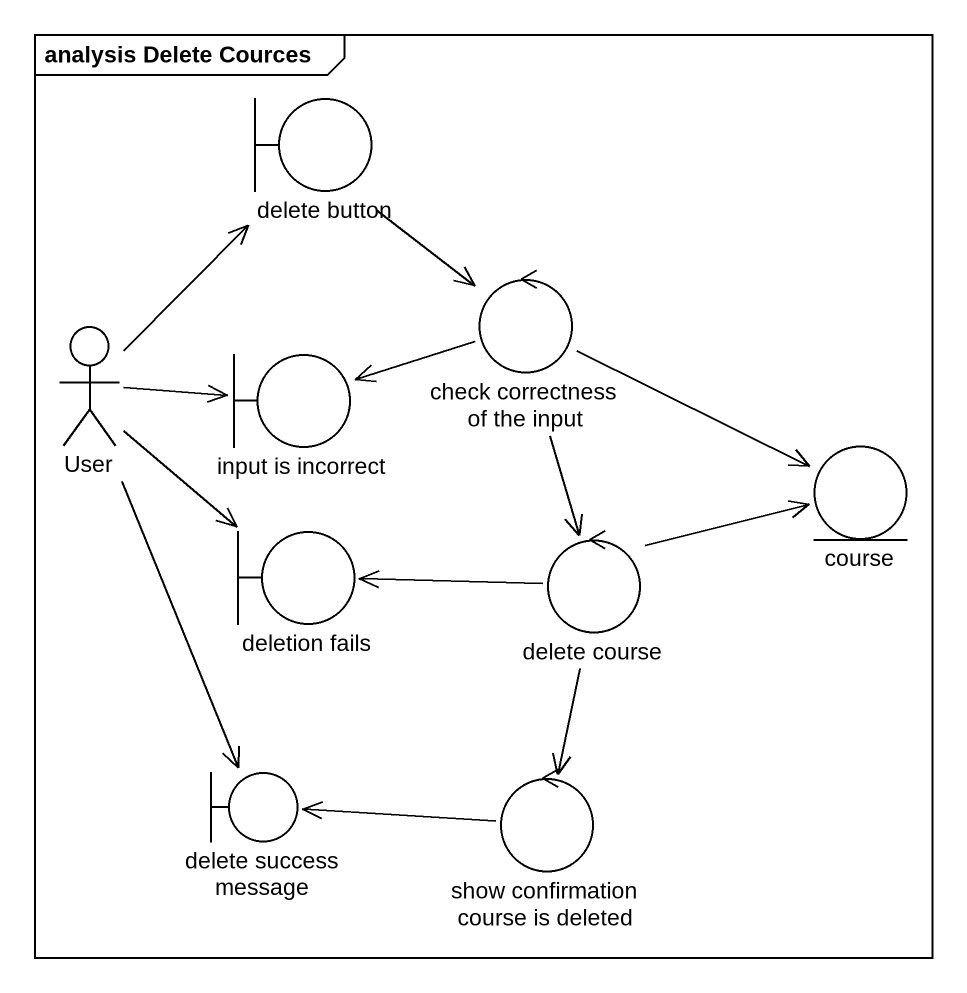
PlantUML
@startuml
mainframe analysis Delete Cources
boundary "delete button" as delete_button
actor User
boundary "input is incorrect" as input_is_incorrect
control "check correctness of the input" as check_correctness_of_the
entity course
boundary "deletion fails" as deletion_fails
control "delete course" as delete_course
boundary "delete success message" as delete_success_message
control "show confirmation course is deleted" as show_confirmation_course_is
delete_button --> check_correctness_of_the
User -up-> delete_button
User -right-> input_is_incorrect
User --> deletion_fails
User --> delete_success_message
check_correctness_of_the -left-> input_is_incorrect
check_correctness_of_the -right-> course
check_correctness_of_the --> delete_course
delete_course -right-> course
delete_course -left-> deletion_fails
delete_course --> show_confirmation_course_is
show_confirmation_course_is -left-> delete_success_message
@enduml
